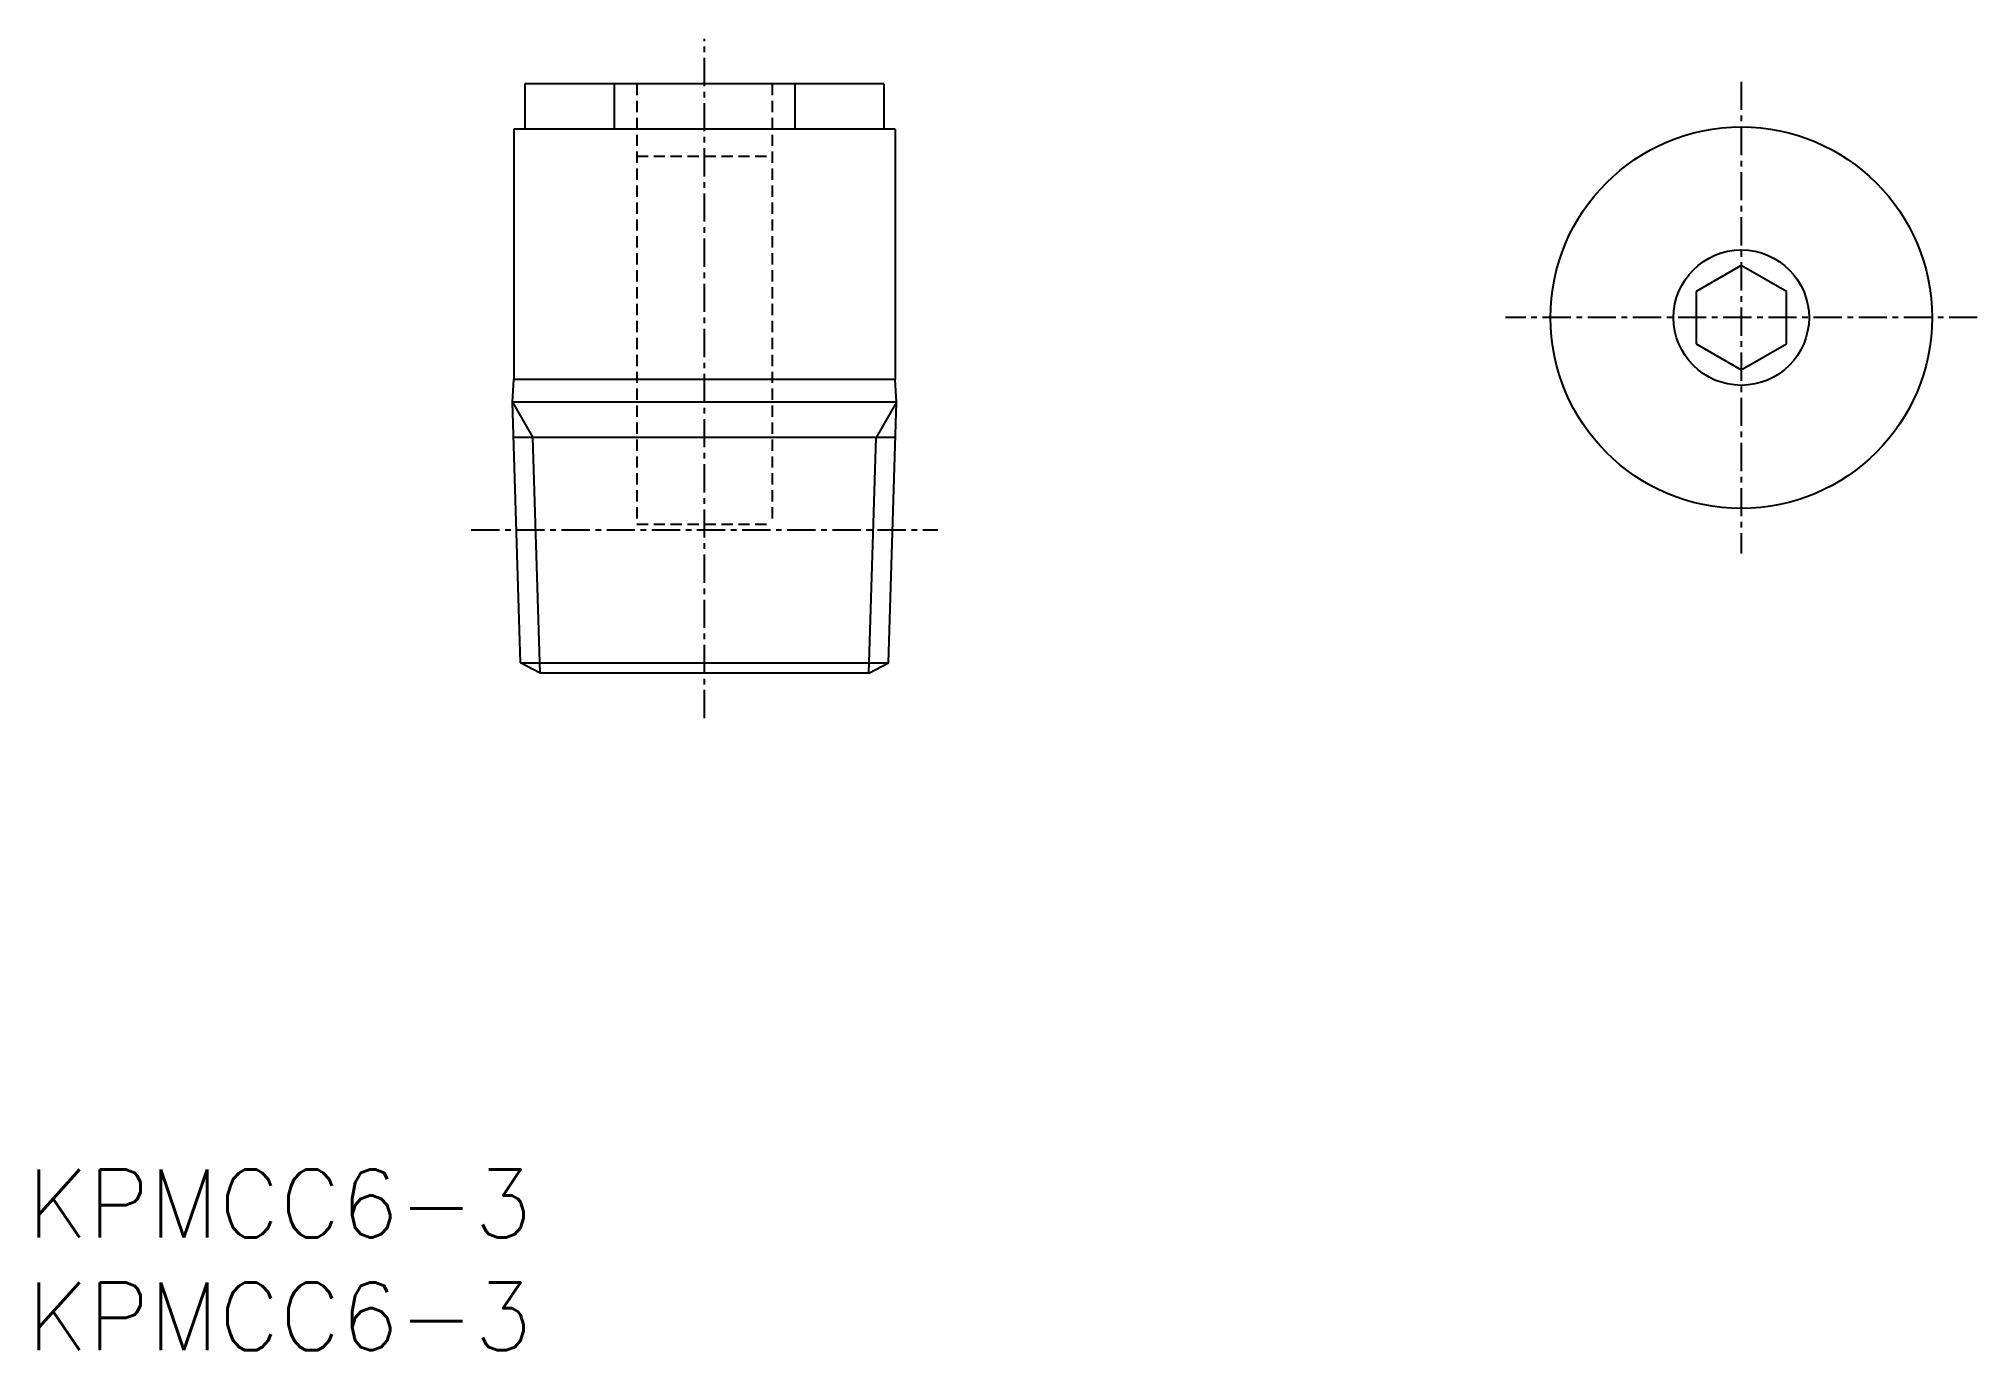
# Model space of a CAD drawing. Extents: x 0.5 to 86.4, y 0 to 58.1.
import ezdxf

# ---------------------------------------------------------------- set-up
doc = ezdxf.new("R2010")
doc.units = 0
doc.linetypes.add('CENTER', pattern=[2, 1.25, -0.25, 0.25, -0.25])
doc.linetypes.add('DASHED', pattern=[0.75, 0.5, -0.25])
doc.layers.get('0').update_dxf_attribs({"linetype": 'CONTINUOUS'})
doc.layers.add('CENTER', color=1, linetype='CENTER')
doc.styles.get("Standard").update_dxf_attribs({"font": 'txt.shx'})

# ---------------------------------------------------------------- blocks, each defined once
blk = doc.blocks.new('*U139')
at = {"color": 7, "linetype": 'CONTINUOUS'}
blk.add_text('KPMCC6-3', height=3, dxfattribs=at).set_placement((0, 0))
blk = doc.blocks.new('*U140')
at = {"color": 7, "linetype": 'CONTINUOUS'}
blk.add_text('KPMCC6-3', height=3, dxfattribs=at).set_placement((0, 5))

msp = doc.modelspace()

# ---------------------------------------------------------------- linework, layer by layer
at = {"color": 7, "linetype": 'CONTINUOUS'}
for p, q in [((37.95, 56.1), (22.05, 56.1)), ((22.05, 56.1), (22.05, 54.1)), ((26, 56.1), (26, 54.1)), ((34, 56.1), (34, 54.1)), ((37.95, 56.1), (37.95, 54.1)), ((38.45, 54.1), (21.55, 54.1)), ((21.55, 54.1), (21.55, 43)), ((38.45, 54.1), (38.45, 43)), ((75.922, 48.055), (73.922, 46.901)), ((77.922, 46.901), (75.922, 48.055)), ((73.922, 46.901), (73.922, 44.591)), ((77.922, 44.591), (77.922, 46.901)), ((73.922, 44.591), (75.922, 43.437)), ((75.922, 43.437), (77.922, 44.591)), ((21.492, 42), (21.55, 43)), ((38.45, 43), (21.55, 43)), ((38.508, 42), (38.45, 43)), ((21.853, 30.453), (21.492, 42)), ((38.508, 42), (21.492, 42)), ((21.492, 42), (22.397, 40.433)), ((38.508, 42), (37.603, 40.433)), ((38.147, 30.453), (38.508, 42)), ((38.459, 40.433), (21.541, 40.433)), ((22.723, 30), (22.397, 40.433)), ((37.277, 30), (37.603, 40.433)), ((22.723, 30), (21.853, 30.453)), ((21.853, 30.453), (38.147, 30.453)), ((37.277, 30), (38.147, 30.453)), ((37.277, 30), (22.723, 30))]:
    msp.add_line(p, q, dxfattribs=at)
at = {"color": 3, "linetype": 'DASHED'}
for p, q in [((27, 56.1), (27, 36.6)), ((33, 56.1), (33, 36.6)), ((27, 52.9), (33, 52.9)), ((27, 36.6), (33, 36.6))]:
    msp.add_line(p, q, dxfattribs=at)
at = {"color": 7, "linetype": 'CONTINUOUS'}
msp.add_circle((75.922, 45.746), 8.45, dxfattribs=at)
at = {"color": 3, "linetype": 'CONTINUOUS'}
msp.add_circle((75.922, 45.746), 3, dxfattribs=at)
at = {"layer": 'CENTER', "color": 1, "linetype": 'CENTER'}
for p, q in [((30, 28), (30, 58.1)), ((75.922, 56.196), (75.922, 35.296)), ((86.372, 45.746), (65.472, 45.746)), ((19.668, 36.35), (40.332, 36.35))]:
    msp.add_line(p, q, dxfattribs=at)

# ---------------------------------------------------------------- block references
at = {"color": 7, "linetype": 'CONTINUOUS'}
for name in ['*U140', '*U139']:
    msp.add_blockref(name, (0, 0), dxfattribs=at)

doc.saveas('drawing.dxf')
